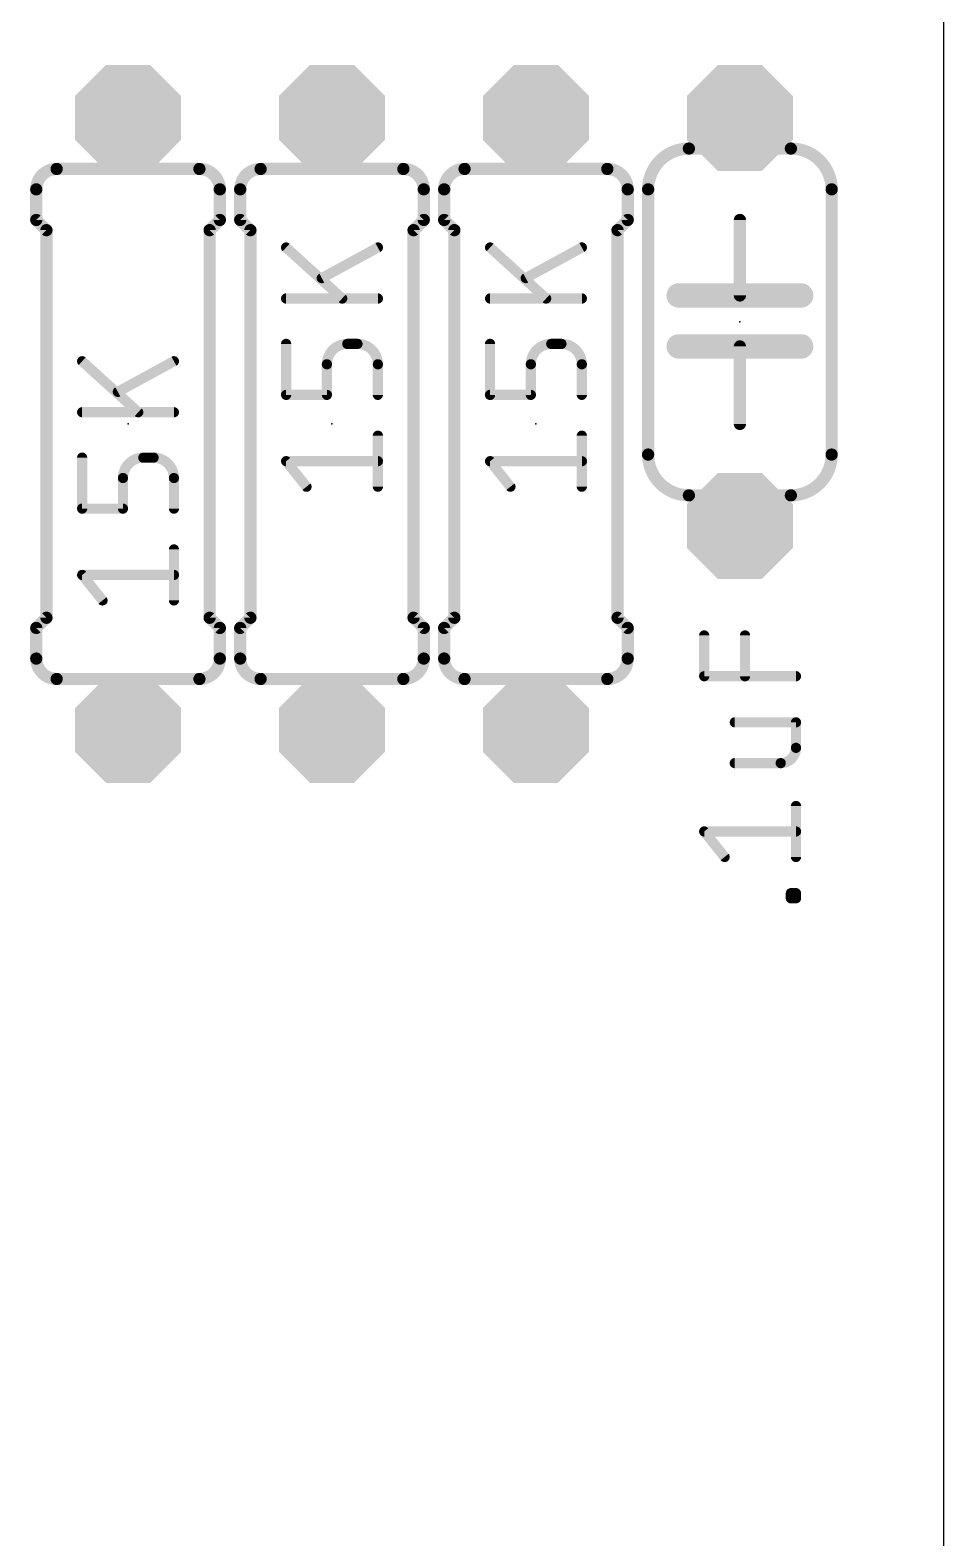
# Model space of a CAD drawing. Extents: x -0.1 to 59.2, y 0 to 90.2.
# Drawn here: x 47.68 to 59.05, y 49.63 to 68.4 of the extents above; entities that cross this region are included whole.
import ezdxf

# ---------------------------------------------------------------- set-up
doc = ezdxf.new("R2010")
doc.units = 0
for name, color, linetype in [('17', 110, 'CONTINUOUS'), ('20', 31, 'CONTINUOUS'), ('21', 253, 'CONTINUOUS'), ('23', 53, 'CONTINUOUS'), ('27', 253, 'CONTINUOUS'), ('51', 253, 'CONTINUOUS')]:
    doc.layers.add(name, color=color, linetype=linetype)

# ---------------------------------------------------------------- blocks, each defined once
blk = doc.blocks.new('RECT')
blk.add_solid([(-0.5, -0.5), (0.5, -0.5), (-0.5, 0.5), (0.5, 0.5)])
blk = doc.blocks.new('OCTAGONP')
at = {"const_width": 0.5}
blk.add_lwpolyline([(-0.25, -0.1036), (-0.25, 0.1036), (-0.1036, 0.25), (0.1036, 0.25), (0.25, 0.1036), (0.25, -0.1036), (0.1036, -0.25), (-0.1036, -0.25), (-0.25, -0.1036), (-0.25, 0.1036)], dxfattribs=at)

msp = doc.modelspace()

# ---------------------------------------------------------------- linework, layer by layer
at = {"layer": '20'}
msp.add_line((59.055, 0), (59.055, 90.17), dxfattribs=at)
at = {"layer": '21'}
for points, const_width in [([(55.88, 66.929, 0.4142), (55.372, 66.421)], 0.1524), ([(55.88, 66.8909, 1), (55.88, 66.9671)], 0.0762), ([(57.658, 66.421, 0.4142), (57.15, 66.929)], 0.1524), ([(57.15, 66.9671, 1), (57.15, 66.8909)], 0.0762), ([(48.006, 66.675, 0.4142), (47.752, 66.421)], 0.1524), ([(48.006, 66.6369, 1), (48.006, 66.7131)], 0.0762), ([(50.038, 66.421, 0.4142), (49.784, 66.675)], 0.1524), ([(49.784, 66.7131, 1), (49.784, 66.6369)], 0.0762), ([(50.546, 66.675, 0.4142), (50.292, 66.421)], 0.1524), ([(50.546, 66.6369, 1), (50.546, 66.7131)], 0.0762), ([(52.578, 66.421, 0.4142), (52.324, 66.675)], 0.1524), ([(52.324, 66.7131, 1), (52.324, 66.6369)], 0.0762), ([(53.086, 66.675, 0.4142), (52.832, 66.421)], 0.1524), ([(53.086, 66.6369, 1), (53.086, 66.7131)], 0.0762), ([(55.118, 66.421, 0.4142), (54.864, 66.675)], 0.1524), ([(54.864, 66.7131, 1), (54.864, 66.6369)], 0.0762), ([(47.7901, 66.421, 1), (47.7139, 66.421)], 0.0762), ([(47.7139, 66.421, 1), (47.7901, 66.421)], 0.0762), ([(50.0761, 66.421, 1), (49.9999, 66.421)], 0.0762), ([(49.9999, 66.421, 1), (50.0761, 66.421)], 0.0762), ([(50.3301, 66.421, 1), (50.2539, 66.421)], 0.0762), ([(50.2539, 66.421, 1), (50.3301, 66.421)], 0.0762), ([(52.6161, 66.421, 1), (52.5399, 66.421)], 0.0762), ([(52.5399, 66.421, 1), (52.6161, 66.421)], 0.0762), ([(52.8701, 66.421, 1), (52.7939, 66.421)], 0.0762), ([(52.7939, 66.421, 1), (52.8701, 66.421)], 0.0762), ([(55.1561, 66.421, 1), (55.0799, 66.421)], 0.0762), ([(55.0799, 66.421, 1), (55.1561, 66.421)], 0.0762), ([(55.4101, 66.421, 1), (55.3339, 66.421)], 0.0762), ([(55.3339, 66.421, 1), (55.4101, 66.421)], 0.0762), ([(57.6961, 66.421, 1), (57.6199, 66.421)], 0.0762), ([(57.6199, 66.421, 1), (57.6961, 66.421)], 0.0762), ([(47.7139, 66.04, 1), (47.7901, 66.04)], 0.0762), ([(47.7789, 66.0669, 1), (47.7251, 66.0131)], 0.0762), ([(49.9999, 66.04, 1), (50.0761, 66.04)], 0.0762), ([(50.0649, 66.0131, 1), (50.0111, 66.0669)], 0.0762), ([(50.2539, 66.04, 1), (50.3301, 66.04)], 0.0762), ([(50.3189, 66.0669, 1), (50.2651, 66.0131)], 0.0762), ([(52.5399, 66.04, 1), (52.6161, 66.04)], 0.0762), ([(52.6049, 66.0131, 1), (52.5511, 66.0669)], 0.0762), ([(52.7939, 66.04, 1), (52.8701, 66.04)], 0.0762), ([(52.8589, 66.0669, 1), (52.8051, 66.0131)], 0.0762), ([(55.0799, 66.04, 1), (55.1561, 66.04)], 0.0762), ([(55.1449, 66.0131, 1), (55.0911, 66.0669)], 0.0762), ([(56.5531, 66.04, 1), (56.4769, 66.04)], 0.0762), ([(47.9171, 65.913, 1), (47.8409, 65.913)], 0.0762), ([(47.8521, 65.8861, 1), (47.9059, 65.9399)], 0.0762), ([(49.9491, 65.913, 1), (49.8729, 65.913)], 0.0762), ([(49.8841, 65.9399, 1), (49.9379, 65.8861)], 0.0762), ([(50.4571, 65.913, 1), (50.3809, 65.913)], 0.0762), ([(50.3921, 65.8861, 1), (50.4459, 65.9399)], 0.0762), ([(52.4891, 65.913, 1), (52.4129, 65.913)], 0.0762), ([(52.4241, 65.9399, 1), (52.4779, 65.8861)], 0.0762), ([(52.9971, 65.913, 1), (52.9209, 65.913)], 0.0762), ([(52.9321, 65.8861, 1), (52.9859, 65.9399)], 0.0762), ([(55.0291, 65.913, 1), (54.9529, 65.913)], 0.0762), ([(54.9641, 65.9399, 1), (55.0179, 65.8861)], 0.0762), ([(55.753, 65.1764, 1), (55.753, 65.024)], 0.1524), ([(56.515, 65.1764, 1), (56.515, 65.024)], 0.1524), ([(56.515, 65.024, 1), (56.515, 65.1764)], 0.1524), ([(56.4769, 65.1002, 1), (56.5531, 65.1002)], 0.0762), ([(57.277, 65.024, 1), (57.277, 65.1764)], 0.1524), ([(55.753, 64.5414, 1), (55.753, 64.389)], 0.1524), ([(56.515, 64.5414, 1), (56.515, 64.389)], 0.1524), ([(56.515, 64.389, 1), (56.515, 64.5414)], 0.1524), ([(57.277, 64.389, 1), (57.277, 64.5414)], 0.1524), ([(56.5531, 64.4652, 1), (56.4769, 64.4652)], 0.0762), ([(56.4769, 63.5, 1), (56.5531, 63.5)], 0.0762), ([(55.372, 63.119, 0.4142), (55.88, 62.611)], 0.1524), ([(55.4101, 63.119, 1), (55.3339, 63.119)], 0.0762), ([(55.3339, 63.119, 1), (55.4101, 63.119)], 0.0762), ([(57.15, 62.611, 0.4142), (57.658, 63.119)], 0.1524), ([(57.6961, 63.119, 1), (57.6199, 63.119)], 0.0762), ([(57.6199, 63.119, 1), (57.6961, 63.119)], 0.0762), ([(55.88, 62.5729, 1), (55.88, 62.6491)], 0.0762), ([(57.15, 62.6491, 1), (57.15, 62.5729)], 0.0762), ([(47.7901, 60.96, 1), (47.7139, 60.96)], 0.0762), ([(47.7251, 60.9869, 1), (47.7789, 60.9331)], 0.0762), ([(47.8409, 61.087, 1), (47.9171, 61.087)], 0.0762), ([(47.9059, 61.0601, 1), (47.8521, 61.1139)], 0.0762), ([(49.8729, 61.087, 1), (49.9491, 61.087)], 0.0762), ([(49.9379, 61.1139, 1), (49.8841, 61.0601)], 0.0762), ([(50.0761, 60.96, 1), (49.9999, 60.96)], 0.0762), ([(50.0111, 60.9331, 1), (50.0649, 60.9869)], 0.0762), ([(50.3301, 60.96, 1), (50.2539, 60.96)], 0.0762), ([(50.2651, 60.9869, 1), (50.3189, 60.9331)], 0.0762), ([(50.3809, 61.087, 1), (50.4571, 61.087)], 0.0762), ([(50.4459, 61.0601, 1), (50.3921, 61.1139)], 0.0762), ([(52.4129, 61.087, 1), (52.4891, 61.087)], 0.0762), ([(52.4779, 61.1139, 1), (52.4241, 61.0601)], 0.0762), ([(52.6161, 60.96, 1), (52.5399, 60.96)], 0.0762), ([(52.5511, 60.9331, 1), (52.6049, 60.9869)], 0.0762), ([(52.8701, 60.96, 1), (52.7939, 60.96)], 0.0762), ([(52.8051, 60.9869, 1), (52.8589, 60.9331)], 0.0762), ([(52.9209, 61.087, 1), (52.9971, 61.087)], 0.0762), ([(52.9859, 61.0601, 1), (52.9321, 61.1139)], 0.0762), ([(54.9529, 61.087, 1), (55.0291, 61.087)], 0.0762), ([(55.0179, 61.1139, 1), (54.9641, 61.0601)], 0.0762), ([(55.1561, 60.96, 1), (55.0799, 60.96)], 0.0762), ([(55.0911, 60.9331, 1), (55.1449, 60.9869)], 0.0762), ([(47.752, 60.579, 0.4142), (48.006, 60.325)], 0.1524), ([(47.7901, 60.579, 1), (47.7139, 60.579)], 0.0762), ([(49.784, 60.325, 0.4142), (50.038, 60.579)], 0.1524), ([(50.0761, 60.579, 1), (49.9999, 60.579)], 0.0762), ([(50.292, 60.579, 0.4142), (50.546, 60.325)], 0.1524), ([(50.3301, 60.579, 1), (50.2539, 60.579)], 0.0762), ([(52.324, 60.325, 0.4142), (52.578, 60.579)], 0.1524), ([(52.6161, 60.579, 1), (52.5399, 60.579)], 0.0762), ([(52.832, 60.579, 0.4142), (53.086, 60.325)], 0.1524), ([(52.8701, 60.579, 1), (52.7939, 60.579)], 0.0762), ([(54.864, 60.325, 0.4142), (55.118, 60.579)], 0.1524), ([(55.1561, 60.579, 1), (55.0799, 60.579)], 0.0762), ([(47.7139, 60.579, 1), (47.7901, 60.579)], 0.0762), ([(49.9999, 60.579, 1), (50.0761, 60.579)], 0.0762), ([(50.2539, 60.579, 1), (50.3301, 60.579)], 0.0762), ([(52.5399, 60.579, 1), (52.6161, 60.579)], 0.0762), ([(52.7939, 60.579, 1), (52.8701, 60.579)], 0.0762), ([(55.0799, 60.579, 1), (55.1561, 60.579)], 0.0762), ([(48.006, 60.2869, 1), (48.006, 60.3631)], 0.0762), ([(49.784, 60.3631, 1), (49.784, 60.2869)], 0.0762), ([(50.546, 60.2869, 1), (50.546, 60.3631)], 0.0762), ([(52.324, 60.3631, 1), (52.324, 60.2869)], 0.0762), ([(53.086, 60.2869, 1), (53.086, 60.3631)], 0.0762), ([(54.864, 60.3631, 1), (54.864, 60.2869)], 0.0762)]:
    msp.add_lwpolyline(points, format="xyb", dxfattribs=dict(at, const_width=const_width))
for points, const_width in [([(47.752, 66.421), (47.752, 66.04)], 0.1524), ([(50.038, 66.421), (50.038, 66.04)], 0.1524), ([(50.292, 66.421), (50.292, 66.04)], 0.1524), ([(52.578, 66.421), (52.578, 66.04)], 0.1524), ([(52.832, 66.421), (52.832, 66.04)], 0.1524), ([(55.118, 66.421), (55.118, 66.04)], 0.1524), ([(55.372, 66.421), (55.372, 63.119)], 0.1524), ([(57.658, 66.421), (57.658, 63.119)], 0.1524), ([(47.879, 65.913), (47.752, 66.04)], 0.1524), ([(49.911, 65.913), (50.038, 66.04)], 0.1524), ([(50.419, 65.913), (50.292, 66.04)], 0.1524), ([(52.451, 65.913), (52.578, 66.04)], 0.1524), ([(52.959, 65.913), (52.832, 66.04)], 0.1524), ([(54.991, 65.913), (55.118, 66.04)], 0.1524), ([(56.515, 66.04), (56.515, 65.1002)], 0.1524), ([(47.879, 65.913), (47.879, 61.087)], 0.1524), ([(49.911, 65.913), (49.911, 61.087)], 0.1524), ([(50.419, 61.087), (50.419, 65.913)], 0.1524), ([(52.451, 61.087), (52.451, 65.913)], 0.1524), ([(52.959, 61.087), (52.959, 65.913)], 0.1524), ([(54.991, 61.087), (54.991, 65.913)], 0.1524), ([(55.753, 65.1002), (56.515, 65.1002)], 0.3048), ([(56.515, 65.1002), (57.277, 65.1002)], 0.3048), ([(55.753, 64.4652), (56.515, 64.4652)], 0.3048), ([(56.515, 64.4652), (57.277, 64.4652)], 0.3048), ([(56.515, 63.5), (56.515, 64.4652)], 0.1524), ([(47.879, 61.087), (47.752, 60.96)], 0.1524), ([(47.752, 60.579), (47.752, 60.96)], 0.1524), ([(49.911, 61.087), (50.038, 60.96)], 0.1524), ([(50.038, 60.579), (50.038, 60.96)], 0.1524), ([(50.419, 61.087), (50.292, 60.96)], 0.1524), ([(50.292, 60.579), (50.292, 60.96)], 0.1524), ([(52.451, 61.087), (52.578, 60.96)], 0.1524), ([(52.578, 60.579), (52.578, 60.96)], 0.1524), ([(52.959, 61.087), (52.832, 60.96)], 0.1524), ([(52.832, 60.579), (52.832, 60.96)], 0.1524), ([(54.991, 61.087), (55.118, 60.96)], 0.1524), ([(55.118, 60.579), (55.118, 60.96)], 0.1524)]:
    msp.add_lwpolyline(points, dxfattribs=dict(at, const_width=const_width))
at = {"layer": '23'}
for p in [(56.515, 64.77), (48.895, 63.5), (51.435, 63.5), (53.975, 63.5)]:
    msp.add_point(p, dxfattribs=at)
at = {"layer": '27', "const_width": 0.127}
for points in [[(50.8635, 65.6971), (51.562, 65.0621)], [(52.0065, 65.6971), (51.308, 65.3161)], [(53.4035, 65.6971), (54.102, 65.0621)], [(54.5465, 65.6971), (53.848, 65.3161)], [(52.0065, 65.0621), (50.8635, 65.0621)], [(54.5465, 65.0621), (53.4035, 65.0621)], [(50.8635, 63.862), (50.8635, 64.4969)], [(51.7525, 64.4969), (51.6255, 64.4969)], [(53.4035, 63.862), (53.4035, 64.4969)], [(54.2925, 64.4969), (54.1655, 64.4969)], [(48.3235, 64.2811), (49.022, 63.6461)], [(49.4665, 64.2811), (48.768, 63.9001)], [(51.3715, 64.243), (51.3715, 63.862)], [(52.0065, 63.862), (52.0065, 64.243)], [(53.9115, 64.243), (53.9115, 63.862)], [(54.5465, 63.862), (54.5465, 64.243)], [(51.3715, 63.862), (50.8635, 63.862)], [(53.9115, 63.862), (53.4035, 63.862)], [(49.4665, 63.6461), (48.3235, 63.6461)], [(52.0065, 62.7189), (52.0065, 63.354)], [(54.5465, 62.7189), (54.5465, 63.354)], [(48.3235, 62.4459), (48.3235, 63.0809)], [(49.2125, 63.0809), (49.0855, 63.0809)], [(51.1175, 62.7189), (50.8635, 63.0365)], [(50.8635, 63.0365), (52.0065, 63.0365)], [(53.6575, 62.7189), (53.4035, 63.0365)], [(53.4035, 63.0365), (54.5465, 63.0365)], [(48.8315, 62.8269), (48.8315, 62.4459)], [(49.4665, 62.4459), (49.4665, 62.8269)], [(48.8315, 62.4459), (48.3235, 62.4459)], [(49.4665, 61.3029), (49.4665, 61.9379)], [(48.5775, 61.3029), (48.3235, 61.6204)], [(48.3235, 61.6204), (49.4665, 61.6204)], [(56.0705, 60.3593), (56.0705, 60.8673)], [(56.5785, 60.3593), (56.5785, 60.8673)], [(57.2135, 60.3593), (56.0705, 60.3593)], [(57.2135, 59.7853), (56.4515, 59.7853)], [(57.2135, 59.4678), (57.2135, 59.7853)], [(56.4515, 59.2773), (57.023, 59.2773)], [(57.2135, 58.1089), (57.2135, 58.7439)], [(56.3245, 58.1089), (56.0705, 58.4263)], [(56.0705, 58.4263), (57.2135, 58.4263)], [(57.15, 57.5945), (57.15, 57.658)], [(57.15, 57.658), (57.2135, 57.658)], [(57.2135, 57.5945), (57.15, 57.5945)], [(57.2135, 57.658), (57.2135, 57.5945)]]:
    msp.add_lwpolyline(points, dxfattribs=at)
at = {"layer": '27'}
for points, const_width in [([(50.8849, 65.7206, 1), (50.8421, 65.6736)], 0.0635), ([(52.0217, 65.6692, 1), (51.9913, 65.725)], 0.0635), ([(53.4249, 65.7206, 1), (53.3821, 65.6736)], 0.0635), ([(54.5617, 65.6692, 1), (54.5313, 65.725)], 0.0635), ([(51.2928, 65.344, 1), (51.3232, 65.2882)], 0.0635), ([(53.8328, 65.344, 1), (53.8632, 65.2882)], 0.0635), ([(50.8635, 65.0939, 1), (50.8635, 65.0303)], 0.0635), ([(51.5406, 65.0386, 1), (51.5834, 65.0856)], 0.0635), ([(52.0065, 65.0303, 1), (52.0065, 65.0939)], 0.0635), ([(53.4035, 65.0939, 1), (53.4035, 65.0303)], 0.0635), ([(54.0806, 65.0386, 1), (54.1234, 65.0856)], 0.0635), ([(54.5465, 65.0303, 1), (54.5465, 65.0939)], 0.0635), ([(50.8953, 64.4969, 1), (50.8317, 64.4969)], 0.0635), ([(51.6255, 64.4969, 0.4142), (51.3715, 64.243)], 0.127), ([(51.6255, 64.5287, 1), (51.6255, 64.4652)], 0.0635), ([(51.6255, 64.4652, 1), (51.6255, 64.5287)], 0.0635), ([(51.7525, 64.5287, 1), (51.7525, 64.4652)], 0.0635), ([(52.0065, 64.243, 0.4142), (51.7525, 64.4969)], 0.127), ([(51.7525, 64.4652, 1), (51.7525, 64.5287)], 0.0635), ([(53.4353, 64.4969, 1), (53.3717, 64.4969)], 0.0635), ([(54.1655, 64.4969, 0.4142), (53.9115, 64.243)], 0.127), ([(54.1655, 64.5287, 1), (54.1655, 64.4652)], 0.0635), ([(54.1655, 64.4652, 1), (54.1655, 64.5287)], 0.0635), ([(54.2925, 64.5287, 1), (54.2925, 64.4652)], 0.0635), ([(54.5465, 64.243, 0.4142), (54.2925, 64.4969)], 0.127), ([(54.2925, 64.4652, 1), (54.2925, 64.5287)], 0.0635), ([(48.3449, 64.3045, 1), (48.3021, 64.2576)], 0.0635), ([(49.4817, 64.2532, 1), (49.4513, 64.3089)], 0.0635), ([(51.4033, 64.243, 1), (51.3398, 64.243)], 0.0635), ([(51.3398, 64.243, 1), (51.4033, 64.243)], 0.0635), ([(52.0383, 64.243, 1), (51.9748, 64.243)], 0.0635), ([(51.9748, 64.243, 1), (52.0383, 64.243)], 0.0635), ([(53.9433, 64.243, 1), (53.8798, 64.243)], 0.0635), ([(53.8798, 64.243, 1), (53.9433, 64.243)], 0.0635), ([(54.5783, 64.243, 1), (54.5147, 64.243)], 0.0635), ([(54.5147, 64.243, 1), (54.5783, 64.243)], 0.0635), ([(48.7528, 63.9279, 1), (48.7832, 63.8722)], 0.0635), ([(50.8317, 63.862, 1), (50.8953, 63.862)], 0.0635), ([(50.8635, 63.8937, 1), (50.8635, 63.8302)], 0.0635), ([(51.3398, 63.862, 1), (51.4033, 63.862)], 0.0635), ([(51.3715, 63.8302, 1), (51.3715, 63.8937)], 0.0635), ([(51.9748, 63.862, 1), (52.0383, 63.862)], 0.0635), ([(53.3717, 63.862, 1), (53.4353, 63.862)], 0.0635), ([(53.4035, 63.8937, 1), (53.4035, 63.8302)], 0.0635), ([(53.8798, 63.862, 1), (53.9433, 63.862)], 0.0635), ([(53.9115, 63.8302, 1), (53.9115, 63.8937)], 0.0635), ([(54.5147, 63.862, 1), (54.5783, 63.862)], 0.0635), ([(48.3235, 63.6778, 1), (48.3235, 63.6143)], 0.0635), ([(49.0006, 63.6226, 1), (49.0434, 63.6695)], 0.0635), ([(49.4665, 63.6143, 1), (49.4665, 63.6778)], 0.0635), ([(52.0383, 63.354, 1), (51.9748, 63.354)], 0.0635), ([(54.5783, 63.354, 1), (54.5147, 63.354)], 0.0635), ([(48.3553, 63.0809, 1), (48.2918, 63.0809)], 0.0635), ([(49.0855, 63.0809, 0.4142), (48.8315, 62.8269)], 0.127), ([(49.0855, 63.1127, 1), (49.0855, 63.0491)], 0.0635), ([(49.0855, 63.0491, 1), (49.0855, 63.1127)], 0.0635), ([(49.2125, 63.1127, 1), (49.2125, 63.0491)], 0.0635), ([(49.4665, 62.8269, 0.4142), (49.2125, 63.0809)], 0.127), ([(49.2125, 63.0491, 1), (49.2125, 63.1127)], 0.0635), ([(50.8883, 63.0563, 1), (50.8387, 63.0166)], 0.0635), ([(50.8635, 63.0682, 1), (50.8635, 63.0047)], 0.0635), ([(52.0065, 63.0047, 1), (52.0065, 63.0682)], 0.0635), ([(53.4283, 63.0563, 1), (53.3787, 63.0166)], 0.0635), ([(53.4035, 63.0682, 1), (53.4035, 63.0047)], 0.0635), ([(54.5465, 63.0047, 1), (54.5465, 63.0682)], 0.0635), ([(48.8633, 62.8269, 1), (48.7998, 62.8269)], 0.0635), ([(49.4983, 62.8269, 1), (49.4348, 62.8269)], 0.0635), ([(48.7998, 62.8269, 1), (48.8633, 62.8269)], 0.0635), ([(49.4348, 62.8269, 1), (49.4983, 62.8269)], 0.0635), ([(51.0927, 62.6991, 1), (51.1423, 62.7388)], 0.0635), ([(51.9748, 62.7189, 1), (52.0383, 62.7189)], 0.0635), ([(53.6327, 62.6991, 1), (53.6823, 62.7388)], 0.0635), ([(54.5147, 62.7189, 1), (54.5783, 62.7189)], 0.0635), ([(48.3235, 62.4777, 1), (48.3235, 62.4141)], 0.0635), ([(48.8315, 62.4141, 1), (48.8315, 62.4777)], 0.0635), ([(48.2918, 62.4459, 1), (48.3553, 62.4459)], 0.0635), ([(48.7998, 62.4459, 1), (48.8633, 62.4459)], 0.0635), ([(49.4348, 62.4459, 1), (49.4983, 62.4459)], 0.0635), ([(49.4983, 61.9379, 1), (49.4348, 61.9379)], 0.0635), ([(48.3235, 61.6522, 1), (48.3235, 61.5887)], 0.0635), ([(48.3483, 61.6402, 1), (48.2987, 61.6006)], 0.0635), ([(49.4665, 61.5887, 1), (49.4665, 61.6522)], 0.0635), ([(48.5527, 61.2831, 1), (48.6023, 61.3227)], 0.0635), ([(49.4348, 61.3029, 1), (49.4983, 61.3029)], 0.0635), ([(56.1023, 60.8673, 1), (56.0388, 60.8673)], 0.0635), ([(56.6103, 60.8673, 1), (56.5468, 60.8673)], 0.0635), ([(56.0705, 60.391, 1), (56.0705, 60.3275)], 0.0635), ([(56.0388, 60.3593, 1), (56.1023, 60.3593)], 0.0635), ([(56.5468, 60.3593, 1), (56.6103, 60.3593)], 0.0635), ([(57.2135, 60.3275, 1), (57.2135, 60.391)], 0.0635), ([(56.4515, 59.817, 1), (56.4515, 59.7535)], 0.0635), ([(57.2453, 59.7853, 1), (57.1818, 59.7853)], 0.0635), ([(57.2135, 59.7535, 1), (57.2135, 59.817)], 0.0635), ([(57.023, 59.2773, 0.4142), (57.2135, 59.4678)], 0.127), ([(57.2453, 59.4678, 1), (57.1818, 59.4678)], 0.0635), ([(56.4515, 59.309, 1), (56.4515, 59.2455)], 0.0635), ([(57.023, 59.309, 1), (57.023, 59.2455)], 0.0635), ([(57.023, 59.2455, 1), (57.023, 59.309)], 0.0635), ([(57.1818, 59.4678, 1), (57.2453, 59.4678)], 0.0635), ([(57.2453, 58.7439, 1), (57.1818, 58.7439)], 0.0635), ([(56.0953, 58.4462, 1), (56.0457, 58.4065)], 0.0635), ([(56.0705, 58.4581, 1), (56.0705, 58.3946)], 0.0635), ([(57.2135, 58.3946, 1), (57.2135, 58.4581)], 0.0635), ([(56.2997, 58.089, 1), (56.3493, 58.1287)], 0.0635), ([(57.1818, 58.1089, 1), (57.2453, 58.1089)], 0.0635), ([(57.15, 57.6898, 1), (57.15, 57.6262)], 0.0635), ([(57.1818, 57.658, 1), (57.1183, 57.658)], 0.0635), ([(57.15, 57.6263, 1), (57.15, 57.5628)], 0.0635), ([(57.2453, 57.658, 1), (57.1818, 57.658)], 0.0635), ([(57.2135, 57.6262, 1), (57.2135, 57.6898)], 0.0635), ([(57.2135, 57.5628, 1), (57.2135, 57.6263)], 0.0635), ([(57.1183, 57.5945, 1), (57.1818, 57.5945)], 0.0635), ([(57.1818, 57.5945, 1), (57.2453, 57.5945)], 0.0635)]:
    msp.add_lwpolyline(points, format="xyb", dxfattribs=dict(at, const_width=const_width))
at = {"layer": '51'}
for points, const_width in [([(48.895, 66.929), (48.895, 67.31)], 0.6096), ([(51.435, 67.31), (51.435, 66.929)], 0.6096), ([(53.975, 67.31), (53.975, 66.929)], 0.6096), ([(57.15, 66.929), (55.88, 66.929)], 0.1524), ([(49.784, 66.675), (48.006, 66.675)], 0.1524), ([(50.546, 66.675), (52.324, 66.675)], 0.1524), ([(53.086, 66.675), (54.864, 66.675)], 0.1524), ([(57.15, 62.611), (55.88, 62.611)], 0.1524), ([(49.784, 60.325), (48.006, 60.325)], 0.1524), ([(48.895, 59.69), (48.895, 60.071)], 0.6096), ([(50.546, 60.325), (52.324, 60.325)], 0.1524), ([(51.435, 60.071), (51.435, 59.69)], 0.6096), ([(53.086, 60.325), (54.864, 60.325)], 0.1524), ([(53.975, 60.071), (53.975, 59.69)], 0.6096)]:
    msp.add_lwpolyline(points, dxfattribs=dict(at, const_width=const_width))
for points, const_width in [([(49.0474, 67.31, 1), (48.7426, 67.31)], 0.3048), ([(51.5874, 67.31, 1), (51.2826, 67.31)], 0.3048), ([(54.1274, 67.31, 1), (53.8226, 67.31)], 0.3048), ([(48.7426, 66.929, 1), (49.0474, 66.929)], 0.3048), ([(51.2826, 66.929, 1), (51.5874, 66.929)], 0.3048), ([(53.8226, 66.929, 1), (54.1274, 66.929)], 0.3048), ([(55.88, 66.9671, 1), (55.88, 66.8909)], 0.0762), ([(57.15, 66.8909, 1), (57.15, 66.9671)], 0.0762), ([(48.006, 66.7131, 1), (48.006, 66.6369)], 0.0762), ([(49.784, 66.6369, 1), (49.784, 66.7131)], 0.0762), ([(50.546, 66.7131, 1), (50.546, 66.6369)], 0.0762), ([(52.324, 66.6369, 1), (52.324, 66.7131)], 0.0762), ([(53.086, 66.7131, 1), (53.086, 66.6369)], 0.0762), ([(54.864, 66.6369, 1), (54.864, 66.7131)], 0.0762), ([(55.88, 62.6491, 1), (55.88, 62.5729)], 0.0762), ([(57.15, 62.5729, 1), (57.15, 62.6491)], 0.0762), ([(48.006, 60.3631, 1), (48.006, 60.2869)], 0.0762), ([(49.0474, 60.071, 1), (48.7426, 60.071)], 0.3048), ([(49.784, 60.2869, 1), (49.784, 60.3631)], 0.0762), ([(50.546, 60.3631, 1), (50.546, 60.2869)], 0.0762), ([(51.5874, 60.071, 1), (51.2826, 60.071)], 0.3048), ([(52.324, 60.2869, 1), (52.324, 60.3631)], 0.0762), ([(53.086, 60.3631, 1), (53.086, 60.2869)], 0.0762), ([(54.1274, 60.071, 1), (53.8226, 60.071)], 0.3048), ([(54.864, 60.2869, 1), (54.864, 60.3631)], 0.0762), ([(48.7426, 59.69, 1), (49.0474, 59.69)], 0.3048), ([(51.2826, 59.69, 1), (51.5874, 59.69)], 0.3048), ([(53.8226, 59.69, 1), (54.1274, 59.69)], 0.3048)]:
    msp.add_lwpolyline(points, format="xyb", dxfattribs=dict(at, const_width=const_width))

# ---------------------------------------------------------------- block references
at = {"layer": '17', "xscale": 1.3208, "yscale": 1.3208}
for p, rotation in [((48.895, 67.31), 90), ((48.895, 67.31), 90), ((51.435, 67.31), 270), ((51.435, 67.31), 270), ((53.975, 67.31), 270), ((53.975, 67.31), 270), ((56.515, 67.31), 90), ((56.515, 67.31), 90), ((56.515, 62.23), 90), ((56.515, 62.23), 90), ((48.895, 59.69), 90), ((48.895, 59.69), 90), ((51.435, 59.69), 270), ((51.435, 59.69), 270), ((53.975, 59.69), 270), ((53.975, 59.69), 270)]:
    msp.add_blockref('OCTAGONP', p, dxfattribs=dict(at, rotation=rotation))
at = {"layer": '51'}
for p, xscale, yscale, rotation in [((56.515, 67.1195), 0.381, 0.762, 90), ((48.895, 66.802), 0.254, 0.6096, 90), ((51.435, 66.802), 0.254, 0.6096, 270), ((53.975, 66.802), 0.254, 0.6096, 270), ((56.515, 62.4205), 0.381, 0.762, 90), ((48.895, 60.198), 0.254, 0.6096, 90), ((51.435, 60.198), 0.254, 0.6096, 270), ((53.975, 60.198), 0.254, 0.6096, 270)]:
    msp.add_blockref('RECT', p, dxfattribs=dict(at, xscale=xscale, yscale=yscale, rotation=rotation))

doc.saveas('drawing.dxf')
